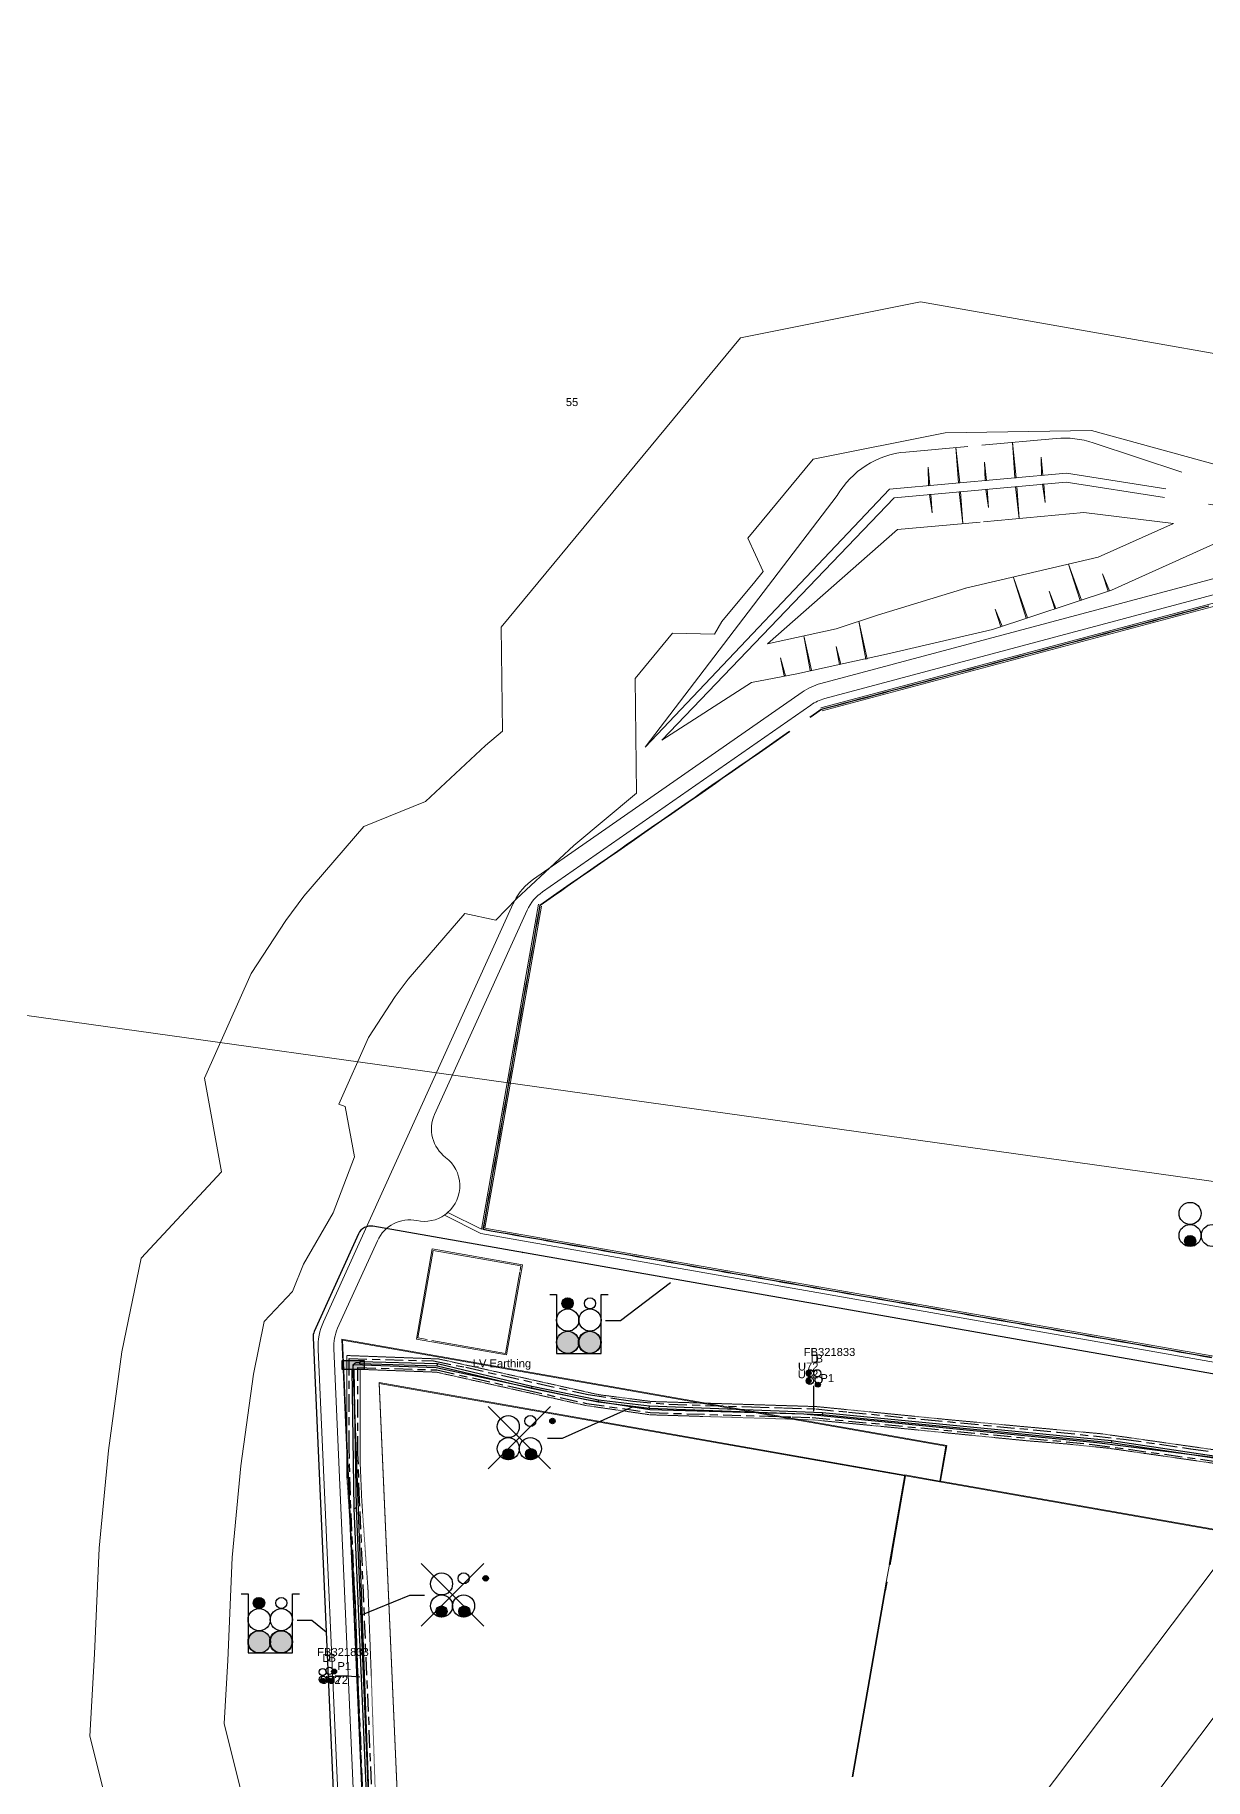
# Model space of a CAD drawing. Header units: metres. Extents: x 277863 to 282129, y 6130772 to 6135401.
# Drawn here: x 280218 to 280481.4, y 6132933.6 to 6133325.8 of the extents above; entities that cross this region are included whole.
import ezdxf
from ezdxf.enums import TextEntityAlignment as Align

# ---------------------------------------------------------------- set-up
doc = ezdxf.new("R2010")
doc.units = ezdxf.units.M
for name, pattern in [('Cable Exist UG', [8.2, 4, -1.2, 1.8, -1.2]), ('HIDDEN', [0.375, 0.25, -0.125]), ('HIDDEN2', [0.1875, 0.125, -0.0625])]:
    doc.linetypes.add(name, pattern=pattern)
doc.layers.get('0').update_dxf_attribs({"color": 6})
for name, color, linetype in [('_User Miscellaneous1', 7, 'Continuous'), ('_User Miscellaneous10', 7, 'Continuous'), ('_User Miscellaneous2', 7, 'Continuous'), ('_User_HV_Exist', 7, 'Continuous'), ('_User_LV_Exist', 7, 'Continuous'), ('Duct_SP_EXT', 7, 'Continuous'), ('Duct_SP_NEW', 2, 'Continuous'), ('SupportsUG_SP_HV_EXT', 7, 'Continuous'), ('Trench_SP_EXT', 7, 'Continuous'), ('Trench_SP_NEW', 2, 'Continuous')]:
    doc.layers.add(name, color=color, linetype=linetype)
doc.layers.add('Cadastre Land Parcels_SP_EXT', color=9, linetype='Continuous', lineweight=5)
doc.layers.add('Cadastre Other Property_SP_EXT', color=9, linetype='HIDDEN', lineweight=5)
doc.styles.add('PIT_LABEL', font='arial.ttf')
doc.styles.get("Standard").update_dxf_attribs({"font": 'arial.ttf'})
doc.linetypes.add('Cable E UG', pattern='A,6,-0.5,["E",Standard,S=1.7,R=0,X=0.5,Y=-1],-2.9', length=9.4)
doc.linetypes.add('IE Trench HV', pattern='A,7,-0.2,["/",Standard,S=3,R=0,X=0.6,Y=-1.4],-2.5', length=9.7)

# ---------------------------------------------------------------- blocks, each defined once
blk = doc.blocks.new('DUCT_EXT')
blk.add_circle((0, 0.8), 0.8)
at = {"flags": 1}
blk.add_attdef('Z', (0, 0), '', height=0.2, dxfattribs=at)
at = {"flags": 9}
for tag, p in [('DUCT_CODE', (0, 0)), ('XSECT_TYPE', (0, -0.2)), ('STATE', (0, -0.6)), ('FB_REFERENCE', (0, -0.4)), ('NOTES', (0, -0.8))]:
    blk.add_attdef(tag, text='', height=0.2, dxfattribs=at).set_placement(p, align=Align.MIDDLE_LEFT)
blk = doc.blocks.new('CABLE_LARGE_EXT')
h = blk.add_hatch(color=256)
edge = h.paths.add_edge_path()
edge.add_arc((0, 0.55), 0.55, 0, 360)
blk.add_circle((0, 0.55), 0.55)
at = {"flags": 1}
blk.add_attdef('Z', (0, 0), '', height=0.2, dxfattribs=at)
at = {"flags": 9}
for tag, p in [('COND_CODE', (0, 0)), ('STATE', (0, -0.4)), ('XSECT_SIZE', (0, -0.6)), ('FB_REFERENCE', (0, -0.2)), ('NOTES', (0, -0.8))]:
    blk.add_attdef(tag, text='', height=0.2, dxfattribs=at).set_placement(p, align=Align.MIDDLE_LEFT)
blk = doc.blocks.new('PIT_EXT')
blk.add_hatch(color=256).paths.add_polyline_path([(-2.47, 0.99), (2.47, 0.99), (2.47, -0.99), (-2.47, -0.99)])
at = {"lineweight": -3}
blk.add_lwpolyline([(-2.47, 0.99), (2.47, 0.99), (2.47, -0.99), (-2.47, -0.99)], close=True, dxfattribs=at)
at = {"flags": 1}
blk.add_attdef('Z', (0, 0), '', height=0.2, dxfattribs=at)
at = {"style": 'PIT_LABEL'}
for tag, height, flags, p in [('ASSET_NUM', 2.5, 8, (2, 2)), ('STREET_CODE', 0.2, 9, (0, -0.2))]:
    blk.add_attdef(tag, text='', height=height, dxfattribs=dict(at, flags=flags)).set_placement(p, align=Align.MIDDLE_LEFT)
at = {"flags": 9}
for tag, p in [('OWNED_BY', (0, -0.4)), ('STATE', (0, -0.6)), ('SUPPORT_TYPE', (0, -0.8)), ('USAGE', (0, -1)), ('LOCATION', (0, -1.2)), ('NOTES', (0, -1.4))]:
    blk.add_attdef(tag, text='', height=0.2, dxfattribs=at).set_placement(p, align=Align.MIDDLE_LEFT)
blk = doc.blocks.new('Site plan')
at = {"layer": '_User Miscellaneous2', "color": 254, "lineweight": 0}
for p, q in [((-272.17, 162.51), (-286.16, 161.25)), ((-252.28, 164.31), (-269.05, 162.79)), ((-224, 156.74), (-243.97, 163.3))]:
    blk.add_line(p, q, dxfattribs=at)
at = {"layer": '_User Miscellaneous2', "color": 253, "lineweight": 0}
for p, q in [((-200.09, 131.75), (-305.29, 103.69)), ((-304.99, 103.05), (-200.06, 131.03)), ((-221.53, 125.72), (-223.32, 125.24)), ((-223.29, 125.15), (-221.51, 125.62)), ((-219.75, 126.2), (-221.53, 125.72)), ((-221.51, 125.62), (-219.72, 126.1)), ((-217.96, 126.67), (-219.75, 126.2)), ((-219.72, 126.1), (-217.93, 126.58)), ((-235.83, 121.91), (-237.61, 121.43)), ((-237.59, 121.33), (-235.8, 121.81)), ((-234.04, 122.38), (-235.83, 121.91)), ((-235.8, 121.81), (-234.01, 122.29)), ((-232.25, 122.86), (-234.04, 122.38)), ((-234.01, 122.29), (-232.23, 122.76)), ((-230.47, 123.34), (-232.25, 122.86)), ((-232.23, 122.76), (-230.44, 123.24)), ((-228.68, 123.81), (-230.47, 123.34)), ((-230.44, 123.24), (-228.65, 123.72)), ((-226.89, 124.29), (-228.68, 123.81)), ((-228.65, 123.72), (-226.87, 124.19)), ((-225.11, 124.77), (-226.89, 124.29)), ((-226.87, 124.19), (-225.08, 124.67)), ((-223.32, 125.24), (-225.11, 124.77)), ((-225.08, 124.67), (-223.29, 125.15)), ((-250.12, 118.1), (-251.91, 117.62)), ((-251.88, 117.52), (-250.1, 118)), ((-248.34, 118.57), (-250.12, 118.1)), ((-250.1, 118), (-248.31, 118.47)), ((-246.55, 119.05), (-248.34, 118.57)), ((-248.31, 118.47), (-246.52, 118.95)), ((-244.76, 119.53), (-246.55, 119.05)), ((-246.52, 118.95), (-244.74, 119.43)), ((-242.97, 120), (-244.76, 119.53)), ((-244.74, 119.43), (-242.95, 119.9)), ((-241.19, 120.48), (-242.97, 120)), ((-242.95, 119.9), (-241.16, 120.38)), ((-239.4, 120.96), (-241.19, 120.48)), ((-241.16, 120.38), (-239.37, 120.86)), ((-237.61, 121.43), (-239.4, 120.96)), ((-239.37, 120.86), (-237.59, 121.33)), ((-266.2, 113.81), (-267.99, 113.33)), ((-264.42, 114.28), (-266.2, 113.81)), ((-266.18, 113.71), (-264.39, 114.19)), ((-262.63, 114.76), (-264.42, 114.28)), ((-264.39, 114.19), (-262.6, 114.66)), ((-260.84, 115.24), (-262.63, 114.76)), ((-262.6, 114.66), (-260.82, 115.14)), ((-259.06, 115.71), (-260.84, 115.24)), ((-260.82, 115.14), (-259.03, 115.61)), ((-257.27, 116.19), (-259.06, 115.71)), ((-259.03, 115.61), (-257.24, 116.09)), ((-255.48, 116.67), (-257.27, 116.19)), ((-257.24, 116.09), (-255.46, 116.57)), ((-253.7, 117.14), (-255.48, 116.67)), ((-255.46, 116.57), (-253.67, 117.04)), ((-251.91, 117.62), (-253.7, 117.14)), ((-253.67, 117.04), (-251.88, 117.52)), ((-280.5, 109.99), (-282.28, 109.52)), ((-282.26, 109.42), (-280.47, 109.9)), ((-278.71, 110.47), (-280.5, 109.99)), ((-280.47, 109.9), (-278.68, 110.37)), ((-276.92, 110.95), (-278.71, 110.47)), ((-278.68, 110.37), (-276.9, 110.85)), ((-275.14, 111.42), (-276.92, 110.95)), ((-276.9, 110.85), (-275.11, 111.33)), ((-273.35, 111.9), (-275.14, 111.42)), ((-275.11, 111.33), (-273.32, 111.8)), ((-271.56, 112.38), (-273.35, 111.9)), ((-273.32, 111.8), (-271.54, 112.28)), ((-269.78, 112.85), (-271.56, 112.38)), ((-271.54, 112.28), (-269.75, 112.76)), ((-267.99, 113.33), (-269.78, 112.85)), ((-269.75, 112.76), (-267.96, 113.23)), ((-267.96, 113.23), (-266.18, 113.71)), ((-294.79, 106.18), (-296.58, 105.71)), ((-296.55, 105.61), (-294.77, 106.08)), ((-293.01, 106.66), (-294.79, 106.18)), ((-294.77, 106.08), (-292.98, 106.56)), ((-291.22, 107.14), (-293.01, 106.66)), ((-292.98, 106.56), (-291.19, 107.04)), ((-289.43, 107.61), (-291.22, 107.14)), ((-291.19, 107.04), (-289.41, 107.51)), ((-287.64, 108.09), (-289.43, 107.61)), ((-289.41, 107.51), (-287.62, 107.99)), ((-285.86, 108.57), (-287.64, 108.09)), ((-287.62, 107.99), (-285.83, 108.47)), ((-284.07, 109.04), (-285.86, 108.57)), ((-285.83, 108.47), (-284.05, 108.94)), ((-282.28, 109.52), (-284.07, 109.04)), ((-284.05, 108.94), (-282.26, 109.42)), ((-306.23, 102.67), (-307.75, 101.62)), ((-307.69, 101.53), (-306.17, 102.59)), ((-305.16, 103.42), (-306.23, 102.67)), ((-306.17, 102.59), (-305.12, 103.32)), ((-303.73, 103.8), (-305.16, 103.42)), ((-305.12, 103.32), (-303.7, 103.7)), ((-301.94, 104.28), (-303.73, 103.8)), ((-303.7, 103.7), (-301.91, 104.18)), ((-300.15, 104.75), (-301.94, 104.28)), ((-301.91, 104.18), (-300.13, 104.65)), ((-298.37, 105.23), (-300.15, 104.75)), ((-300.13, 104.65), (-298.34, 105.13)), ((-296.58, 105.71), (-298.37, 105.23)), ((-298.34, 105.13), (-296.55, 105.61)), ((-312.3, 98.45), (-313.82, 97.39)), ((-313.76, 97.31), (-312.24, 98.36)), ((-318.37, 94.22), (-319.89, 93.17)), ((-316.85, 95.28), (-318.37, 94.22)), ((-318.31, 94.14), (-316.8, 95.2)), ((-315.34, 96.34), (-316.85, 95.28)), ((-316.8, 95.2), (-315.28, 96.25)), ((-313.82, 97.39), (-315.34, 96.34)), ((-315.28, 96.25), (-313.76, 97.31)), ((-322.93, 91.05), (-324.44, 90)), ((-324.38, 89.91), (-322.87, 90.97)), ((-321.41, 92.11), (-322.93, 91.05)), ((-322.87, 90.97), (-321.35, 92.03)), ((-319.89, 93.17), (-321.41, 92.11)), ((-321.35, 92.03), (-319.83, 93.08)), ((-319.83, 93.08), (-318.31, 94.14)), ((-329, 86.83), (-330.51, 85.77)), ((-330.46, 85.69), (-328.94, 86.74)), ((-327.48, 87.88), (-329, 86.83)), ((-328.94, 86.74), (-327.42, 87.8)), ((-325.96, 88.94), (-327.48, 87.88)), ((-327.42, 87.8), (-325.9, 88.86)), ((-324.44, 90), (-325.96, 88.94)), ((-325.9, 88.86), (-324.38, 89.91)), ((-335.07, 82.6), (-336.59, 81.55)), ((-336.53, 81.46), (-335.01, 82.52)), ((-333.55, 83.66), (-335.07, 82.6)), ((-335.01, 82.52), (-333.49, 83.58)), ((-332.03, 84.72), (-333.55, 83.66)), ((-333.49, 83.58), (-331.97, 84.63)), ((-330.51, 85.77), (-332.03, 84.72)), ((-331.97, 84.63), (-330.46, 85.69)), ((-339.62, 79.43), (-341.14, 78.38)), ((-341.08, 78.29), (-339.56, 79.35)), ((-338.1, 80.49), (-339.62, 79.43)), ((-339.56, 79.35), (-338.05, 80.41)), ((-336.59, 81.55), (-338.1, 80.49)), ((-338.05, 80.41), (-336.53, 81.46)), ((-345.69, 75.21), (-347.21, 74.15)), ((-347.15, 74.07), (-345.64, 75.13)), ((-344.18, 76.27), (-345.69, 75.21)), ((-345.64, 75.13), (-344.12, 76.18)), ((-342.66, 77.32), (-344.18, 76.27)), ((-344.12, 76.18), (-342.6, 77.24)), ((-341.14, 78.38), (-342.66, 77.32)), ((-342.6, 77.24), (-341.08, 78.29)), ((-351.76, 70.98), (-353.28, 69.93)), ((-353.22, 69.84), (-351.71, 70.9)), ((-350.25, 72.04), (-351.76, 70.98)), ((-351.71, 70.9), (-350.19, 71.96)), ((-348.73, 73.1), (-350.25, 72.04)), ((-350.19, 71.96), (-348.67, 73.01)), ((-347.21, 74.15), (-348.73, 73.1)), ((-348.67, 73.01), (-347.15, 74.07)), ((-357.84, 66.76), (-359.35, 65.7)), ((-356.32, 67.81), (-357.84, 66.76)), ((-357.78, 66.67), (-356.26, 67.73)), ((-354.8, 68.87), (-356.32, 67.81)), ((-356.26, 67.73), (-354.74, 68.79)), ((-353.28, 69.93), (-354.8, 68.87)), ((-354.74, 68.79), (-353.22, 69.84)), ((-362.39, 63.59), (-363.91, 62.53)), ((-363.85, 62.45), (-362.33, 63.51)), ((-360.87, 64.65), (-362.39, 63.59)), ((-362.33, 63.51), (-360.81, 64.56)), ((-359.35, 65.7), (-360.87, 64.65)), ((-360.81, 64.56), (-359.3, 65.62)), ((-359.3, 65.62), (-357.78, 66.67)), ((-368.75, 59.53), (-381.59, -13.54)), ((-380.84, -13.3), (-368.11, 59.12)), ((-368.48, 59.35), (-368.8, 57.51)), ((-368.7, 57.49), (-368.39, 59.29)), ((-366.94, 60.42), (-368.48, 59.35)), ((-368.39, 59.29), (-366.89, 60.34)), ((-365.43, 61.48), (-366.94, 60.42)), ((-366.89, 60.34), (-365.37, 61.39)), ((-363.91, 62.53), (-365.43, 61.48)), ((-365.37, 61.39), (-363.85, 62.45)), ((-369.12, 55.69), (-369.44, 53.87)), ((-369.34, 53.85), (-369.02, 55.67)), ((-368.8, 57.51), (-369.12, 55.69)), ((-369.02, 55.67), (-368.7, 57.49)), ((-369.76, 52.05), (-370.08, 50.22)), ((-369.98, 50.21), (-369.66, 52.03)), ((-369.44, 53.87), (-369.76, 52.05)), ((-369.66, 52.03), (-369.34, 53.85)), ((-370.4, 48.4), (-370.72, 46.58)), ((-370.62, 46.56), (-370.3, 48.39)), ((-370.08, 50.22), (-370.4, 48.4)), ((-370.3, 48.39), (-369.98, 50.21)), ((-371.04, 44.76), (-371.36, 42.94)), ((-371.26, 42.92), (-370.94, 44.74)), ((-370.72, 46.58), (-371.04, 44.76)), ((-370.94, 44.74), (-370.62, 46.56)), ((-372, 39.3), (-372.32, 37.47)), ((-372.22, 37.46), (-371.9, 39.28)), ((-371.68, 41.12), (-372, 39.3)), ((-371.9, 39.28), (-371.58, 41.1)), ((-371.36, 42.94), (-371.68, 41.12)), ((-371.58, 41.1), (-371.26, 42.92)), ((-372.64, 35.65), (-372.96, 33.83)), ((-372.86, 33.81), (-372.54, 35.64)), ((-372.32, 37.47), (-372.64, 35.65)), ((-372.54, 35.64), (-372.22, 37.46)), ((-373.28, 32.01), (-373.6, 30.19)), ((-373.5, 30.17), (-373.18, 31.99)), ((-372.96, 33.83), (-373.28, 32.01)), ((-373.18, 31.99), (-372.86, 33.81)), ((-373.92, 28.37), (-374.24, 26.55)), ((-374.14, 26.53), (-373.82, 28.35)), ((-373.6, 30.19), (-373.92, 28.37)), ((-373.82, 28.35), (-373.5, 30.17)), ((-374.56, 24.73), (-374.88, 22.9)), ((-374.78, 22.89), (-374.46, 24.71)), ((-374.24, 26.55), (-374.56, 24.73)), ((-374.46, 24.71), (-374.14, 26.53)), ((-375.2, 21.08), (-375.52, 19.26)), ((-375.42, 19.24), (-375.1, 21.06)), ((-374.88, 22.9), (-375.2, 21.08)), ((-375.1, 21.06), (-374.78, 22.89)), ((-375.84, 17.44), (-376.16, 15.62)), ((-376.06, 15.6), (-375.74, 17.42)), ((-375.52, 19.26), (-375.84, 17.44)), ((-375.74, 17.42), (-375.42, 19.24)), ((-376.8, 11.98), (-377.12, 10.15)), ((-377.02, 10.14), (-376.7, 11.96)), ((-376.48, 13.8), (-376.8, 11.98)), ((-376.7, 11.96), (-376.38, 13.78)), ((-376.16, 15.62), (-376.48, 13.8)), ((-376.38, 13.78), (-376.06, 15.6)), ((-377.44, 8.33), (-377.76, 6.51)), ((-377.66, 6.49), (-377.34, 8.32)), ((-377.12, 10.15), (-377.44, 8.33)), ((-377.34, 8.32), (-377.02, 10.14)), ((-378.08, 4.69), (-378.4, 2.87)), ((-378.3, 2.85), (-377.98, 4.67)), ((-377.76, 6.51), (-378.08, 4.69)), ((-377.98, 4.67), (-377.66, 6.49)), ((-378.72, 1.05), (-379.04, -0.77)), ((-378.94, -0.79), (-378.62, 1.03)), ((-378.4, 2.87), (-378.72, 1.05)), ((-378.62, 1.03), (-378.3, 2.85)), ((-379.36, -2.6), (-379.68, -4.42)), ((-379.58, -4.43), (-379.26, -2.61)), ((-379.04, -0.77), (-379.36, -2.6)), ((-379.26, -2.61), (-378.94, -0.79)), ((-380, -6.24), (-380.32, -8.06)), ((-380.22, -8.08), (-379.9, -6.26)), ((-379.68, -4.42), (-380, -6.24)), ((-379.9, -6.26), (-379.58, -4.43)), ((-380.96, -11.7), (-381.28, -13.52)), ((-381.18, -13.54), (-380.86, -11.72)), ((-380.64, -9.88), (-380.96, -11.7)), ((-380.86, -11.72), (-380.54, -9.9)), ((-380.32, -8.06), (-380.64, -9.88)), ((-380.54, -9.9), (-380.22, -8.08)), ((-381.75, -14.46), (-209.14, -44.79)), ((-381.3, -13.63), (-379.43, -13.96)), ((-379.41, -13.86), (-381.18, -13.55)), ((-210.24, -43.28), (-380.84, -13.3)), ((-379.43, -13.96), (-377.61, -14.28)), ((-377.59, -14.18), (-379.41, -13.86)), ((-377.61, -14.28), (-375.79, -14.6)), ((-375.77, -14.5), (-377.59, -14.18)), ((-375.79, -14.6), (-373.97, -14.92)), ((-373.95, -14.82), (-375.77, -14.5)), ((-373.97, -14.92), (-372.15, -15.24)), ((-372.13, -15.14), (-373.95, -14.82)), ((-372.15, -15.24), (-370.32, -15.56)), ((-370.31, -15.46), (-372.13, -15.14)), ((-370.32, -15.56), (-368.5, -15.88)), ((-368.49, -15.78), (-370.31, -15.46)), ((-392.69, -17.95), (-396.25, -38.23)), ((-372.4, -21.51), (-392.69, -17.95)), ((-368.5, -15.88), (-366.68, -16.2)), ((-366.66, -16.1), (-368.49, -15.78)), ((-366.68, -16.2), (-364.86, -16.52)), ((-364.84, -16.42), (-366.66, -16.1)), ((-364.86, -16.52), (-363.04, -16.84)), ((-363.02, -16.74), (-364.84, -16.42)), ((-363.04, -16.84), (-361.22, -17.16)), ((-361.2, -17.06), (-363.02, -16.74)), ((-361.22, -17.16), (-359.4, -17.48)), ((-359.38, -17.38), (-361.2, -17.06)), ((-359.4, -17.48), (-357.57, -17.8)), ((-357.56, -17.7), (-359.38, -17.38)), ((-357.57, -17.8), (-355.75, -18.12)), ((-355.74, -18.02), (-357.56, -17.7)), ((-355.75, -18.12), (-353.93, -18.44)), ((-353.91, -18.34), (-355.74, -18.02)), ((-353.93, -18.44), (-352.11, -18.76)), ((-352.09, -18.66), (-353.91, -18.34)), ((-352.11, -18.76), (-350.29, -19.08)), ((-350.27, -18.98), (-352.09, -18.66)), ((-350.29, -19.08), (-348.47, -19.4)), ((-348.45, -19.3), (-350.27, -18.98)), ((-348.47, -19.4), (-346.65, -19.72)), ((-346.63, -19.62), (-348.45, -19.3)), ((-375.97, -41.8), (-372.4, -21.51)), ((-346.65, -19.72), (-344.83, -20.04)), ((-344.81, -19.94), (-346.63, -19.62)), ((-344.83, -20.04), (-343, -20.36)), ((-342.99, -20.26), (-344.81, -19.94)), ((-343, -20.36), (-341.18, -20.68)), ((-341.16, -20.58), (-342.99, -20.26)), ((-341.18, -20.68), (-339.36, -21)), ((-339.34, -20.9), (-341.16, -20.58)), ((-339.36, -21), (-337.54, -21.32)), ((-337.52, -21.22), (-339.34, -20.9)), ((-337.54, -21.32), (-335.72, -21.64)), ((-335.7, -21.54), (-337.52, -21.22)), ((-335.72, -21.64), (-333.9, -21.96)), ((-333.88, -21.86), (-335.7, -21.54)), ((-333.9, -21.96), (-332.08, -22.28)), ((-332.06, -22.18), (-333.88, -21.86)), ((-332.08, -22.28), (-330.25, -22.6)), ((-330.24, -22.5), (-332.06, -22.18)), ((-330.25, -22.6), (-328.43, -22.92)), ((-328.42, -22.82), (-330.24, -22.5)), ((-328.43, -22.92), (-326.61, -23.24)), ((-326.59, -23.14), (-328.42, -22.82)), ((-326.61, -23.24), (-324.79, -23.56)), ((-324.77, -23.46), (-326.59, -23.14)), ((-322.95, -23.78), (-324.77, -23.46)), ((-324.79, -23.56), (-322.97, -23.88)), ((-322.97, -23.88), (-321.15, -24.2)), ((-321.13, -24.1), (-322.95, -23.78)), ((-321.15, -24.2), (-319.33, -24.52)), ((-319.31, -24.42), (-321.13, -24.1)), ((-319.33, -24.52), (-317.5, -24.84)), ((-317.49, -24.74), (-319.31, -24.42)), ((-317.5, -24.84), (-315.68, -25.16)), ((-315.67, -25.06), (-317.49, -24.74)), ((-315.68, -25.16), (-313.86, -25.48)), ((-313.84, -25.38), (-315.67, -25.06)), ((-313.86, -25.48), (-312.04, -25.8)), ((-312.02, -25.7), (-313.84, -25.38)), ((-312.04, -25.8), (-310.22, -26.12)), ((-310.2, -26.02), (-312.02, -25.7)), ((-310.22, -26.12), (-308.4, -26.44)), ((-308.38, -26.34), (-310.2, -26.02)), ((-308.4, -26.44), (-306.58, -26.76)), ((-306.56, -26.66), (-308.38, -26.34)), ((-306.58, -26.76), (-304.76, -27.08)), ((-304.74, -26.98), (-306.56, -26.66)), ((-304.76, -27.08), (-302.93, -27.4)), ((-302.92, -27.3), (-304.74, -26.98)), ((-302.93, -27.4), (-301.11, -27.72)), ((-301.09, -27.62), (-302.92, -27.3)), ((-301.11, -27.72), (-299.29, -28.04)), ((-299.27, -27.94), (-301.09, -27.62)), ((-299.29, -28.04), (-297.47, -28.36)), ((-297.45, -28.26), (-299.27, -27.94)), ((-297.47, -28.36), (-295.65, -28.68)), ((-295.63, -28.58), (-297.45, -28.26)), ((-295.65, -28.68), (-293.83, -29)), ((-293.81, -28.9), (-295.63, -28.58)), ((-293.83, -29), (-292.01, -29.32)), ((-291.99, -29.22), (-293.81, -28.9)), ((-292.01, -29.32), (-290.18, -29.64)), ((-290.17, -29.54), (-291.99, -29.22)), ((-290.18, -29.64), (-288.36, -29.96)), ((-288.35, -29.86), (-290.17, -29.54)), ((-288.36, -29.96), (-286.54, -30.28)), ((-286.52, -30.18), (-288.35, -29.86)), ((-286.54, -30.28), (-284.72, -30.6)), ((-284.7, -30.5), (-286.52, -30.18)), ((-284.72, -30.6), (-282.9, -30.92)), ((-282.88, -30.82), (-284.7, -30.5)), ((-282.9, -30.92), (-281.08, -31.24)), ((-281.06, -31.14), (-282.88, -30.82)), ((-281.08, -31.24), (-279.26, -31.56)), ((-279.24, -31.46), (-281.06, -31.14)), ((-279.26, -31.56), (-277.43, -31.88)), ((-277.42, -31.78), (-279.24, -31.46)), ((-277.43, -31.88), (-275.61, -32.2)), ((-275.6, -32.1), (-277.42, -31.78)), ((-275.61, -32.2), (-273.79, -32.52)), ((-273.77, -32.42), (-275.6, -32.1)), ((-273.79, -32.52), (-271.97, -32.84)), ((-271.95, -32.74), (-273.77, -32.42)), ((-271.97, -32.84), (-270.15, -33.16)), ((-270.13, -33.06), (-271.95, -32.74)), ((-270.15, -33.16), (-268.33, -33.48)), ((-268.31, -33.38), (-270.13, -33.06)), ((-268.33, -33.48), (-266.51, -33.8)), ((-266.49, -33.7), (-268.31, -33.38)), ((-266.51, -33.8), (-264.69, -34.12)), ((-264.67, -34.02), (-266.49, -33.7)), ((-264.69, -34.12), (-262.86, -34.44)), ((-262.85, -34.34), (-264.67, -34.02)), ((-262.86, -34.44), (-261.04, -34.76)), ((-261.02, -34.66), (-262.85, -34.34)), ((-261.04, -34.76), (-259.22, -35.08)), ((-259.2, -34.98), (-261.02, -34.66)), ((-259.22, -35.08), (-257.4, -35.4)), ((-257.38, -35.3), (-259.2, -34.98)), ((-255.56, -35.62), (-257.38, -35.3)), ((-413.03, -38.24), (-276.91, -62.16)), ((-407.78, -157.06), (-413.03, -38.24)), ((-277.12, -62.31), (-412.85, -38.45)), ((-412.85, -38.45), (-407.61, -156.91)), ((-396.25, -38.23), (-375.97, -41.8)), ((-257.4, -35.4), (-255.58, -35.72)), ((-255.58, -35.72), (-253.76, -36.04)), ((-253.74, -35.94), (-255.56, -35.62)), ((-253.76, -36.04), (-251.94, -36.36)), ((-251.92, -36.26), (-253.74, -35.94)), ((-251.94, -36.36), (-250.11, -36.68)), ((-250.1, -36.58), (-251.92, -36.26)), ((-250.11, -36.68), (-248.29, -37)), ((-248.28, -36.9), (-250.1, -36.58)), ((-248.29, -37), (-246.47, -37.32)), ((-246.45, -37.22), (-248.28, -36.9)), ((-246.47, -37.32), (-244.65, -37.64)), ((-244.63, -37.54), (-246.45, -37.22)), ((-244.65, -37.64), (-242.83, -37.96)), ((-242.81, -37.86), (-244.63, -37.54)), ((-242.83, -37.96), (-241.01, -38.28)), ((-240.99, -38.18), (-242.81, -37.86)), ((-241.01, -38.28), (-239.19, -38.6)), ((-239.17, -38.5), (-240.99, -38.18)), ((-239.19, -38.6), (-237.36, -38.92)), ((-237.35, -38.82), (-239.17, -38.5)), ((-237.36, -38.92), (-235.54, -39.24)), ((-235.53, -39.14), (-237.35, -38.82)), ((-233.7, -39.46), (-235.53, -39.14)), ((-235.54, -39.24), (-233.72, -39.56)), ((-233.72, -39.56), (-231.9, -39.88)), ((-231.88, -39.78), (-233.7, -39.46)), ((-231.9, -39.88), (-230.08, -40.2)), ((-230.06, -40.1), (-231.88, -39.78)), ((-230.08, -40.2), (-228.26, -40.52)), ((-228.24, -40.42), (-230.06, -40.1)), ((-228.26, -40.52), (-226.44, -40.84)), ((-226.42, -40.74), (-228.24, -40.42)), ((-226.44, -40.84), (-224.62, -41.16)), ((-224.6, -41.06), (-226.42, -40.74)), ((-224.62, -41.16), (-222.79, -41.48)), ((-222.78, -41.38), (-224.6, -41.06)), ((-222.79, -41.48), (-220.97, -41.8)), ((-220.95, -41.7), (-222.78, -41.38)), ((-220.97, -41.8), (-219.15, -42.12)), ((-219.13, -42.02), (-220.95, -41.7)), ((-219.15, -42.12), (-217.33, -42.44)), ((-217.31, -42.34), (-219.13, -42.02)), ((-278.5, -70.17), (-277.12, -62.31)), ((-276.91, -62.16), (-278.33, -70.2)), ((-278.5, -70.17), (-278.33, -70.2)), ((-188.43, -86), (-278.33, -70.2)), ((-289.69, -88.97), (-289.09, -85.58)), ((-289.84, -88.94), (-290.53, -92.88))]:
    blk.add_line(p, q, dxfattribs=at)
at = {"layer": '_User Miscellaneous2', "color": 251, "lineweight": 0}
blk.add_line((-374.47, 59.69), (-417.16, -34.37), dxfattribs=at)
at = {"layer": '_User Miscellaneous2', "color": 252, "lineweight": 0}
for p, q in [((-389.95, -10.36), (-381.75, -14.46)), ((-381.59, -13.54), (-389.17, -9.74))]:
    blk.add_line(p, q, dxfattribs=at)
at = {"layer": '_User Miscellaneous2', "color": 254, "lineweight": 0, "flags": 128}
for points in [[(-466.37, -140.95), (-469.7, -127.53), (-468.65, -108.99), (-467.61, -85.28), (-465.53, -63.28), (-462.5, -41.08), (-458.17, -20.01), (-440.07, -0.64), (-443.94, 20.43), (-433.43, 43.99), (-425.64, 55.89), (-421.59, 61.39), (-408.06, 77.06), (-394.17, 82.66), (-380.7, 95.24), (-376.87, 98.44), (-377.14, 121.88), (-323.33, 186.93), (-282.82, 195.03), (-163.48, 174.06)], [(-212.43, 157.32), (-244.32, 166.09), (-277.28, 165.56), (-307.01, 159.61), (-321.71, 141.84), (-318.21, 134.39), (-320.08, 132.02), (-327.54, 123.1), (-329.21, 120.31), (-338.66, 120.51), (-347.02, 110.29), (-346.73, 84.53), (-360.85, 72.75), (-373.71, 60.75), (-378.4, 55.99), (-385.36, 57.46), (-398.12, 42.68), (-401, 38.77), (-407.03, 29.57), (-413.7, 14.61), (-412.28, 14.06), (-410.2, 2.74), (-414.96, -9.86), (-421.65, -21.38), (-424.16, -27.54), (-430.49, -34.31), (-432.92, -46.13), (-435.74, -66.73), (-437.69, -87.35), (-438.7, -110.49), (-439.5, -124.7), (-434.65, -144.25)]]:
    blk.add_lwpolyline(points, dxfattribs=at)
at = {"layer": '_User Miscellaneous2', "color": 254, "lineweight": 0}
for points in [[(-274.31, 154.29), (-274.01, 154.31), (-274.88, 162.27)], [(-261.6, 155.44), (-261.3, 155.47), (-262.16, 163.42)], [(-281.02, 153.68), (-280.72, 153.71), (-281.14, 157.82)], [(-268.3, 154.83), (-268, 154.86), (-268.43, 158.97)], [(-255.59, 155.98), (-255.29, 156.01), (-255.71, 160.12)], [(-261.42, 153.45), (-261.12, 153.47), (-260.62, 146.29)], [(-255.41, 153.99), (-255.11, 154.02), (-254.79, 149.89)], [(-280.84, 151.69), (-280.54, 151.72), (-280.22, 147.59)], [(-274.13, 152.3), (-273.83, 152.32), (-273.33, 145.14)], [(-268.12, 152.84), (-267.82, 152.87), (-267.5, 148.74)], [(-246.62, 127.95), (-246.91, 127.86), (-249.53, 136.04)], [(-240.33, 130.02), (-240.61, 129.93), (-241.86, 133.88)], [(-258.75, 123.96), (-259.03, 123.86), (-261.89, 133.02)], [(-252.36, 126.06), (-252.64, 125.97), (-253.88, 129.92)], [(-264.48, 122.07), (-264.77, 121.97), (-266.01, 125.92)], [(-294.83, 114.74), (-295.12, 114.68), (-296.73, 123.18)], [(-307.33, 112.16), (-307.63, 112.1), (-309.07, 119.89)], [(-313.24, 110.94), (-313.54, 110.88), (-314.32, 114.94)], [(-300.74, 113.52), (-301.03, 113.46), (-301.82, 117.53)]]:
    blk.add_lwpolyline(points, close=True, dxfattribs=at)
for points in [[(-301.6, 151.45), (-344.77, 94.9), (-289.79, 152.89), (-249.97, 156.49), (-227.62, 153)], [(-218.06, 149.49), (-202.41, 147.04), (-239.85, 130.18), (-266.63, 121.36), (-290.45, 115.77), (-300.07, 113.67), (-310.69, 111.36), (-320.88, 109.42), (-341.05, 96.48), (-288.74, 150.98), (-250.04, 154.48), (-227.94, 151.03)], [(-269.44, 145.49), (-288.03, 143.81), (-317.29, 118.1), (-301.77, 121.48), (-292.54, 124.59), (-272.66, 130.63)], [(-272.72, 130.61), (-242.89, 137.6), (-225.89, 145.2), (-246.09, 147.61), (-268.65, 145.57)]]:
    blk.add_lwpolyline(points, dxfattribs=at)
at = {"layer": '_User Miscellaneous2', "color": 251, "lineweight": 0}
for points in [[(-179.9, 133.43), (-197.74, 136.56, 0.109073), (-203.56, 136.31), (-305.26, 109.18)], [(-389.24, -9.81, 0.476877), (-389.67, 2.61, -0.351016), (-392.14, 12.3), (-371.29, 58.24, -0.135018), (-367.9, 62.32), (-307.5, 104.35, -0.087056), (-304.36, 105.8), (-202.65, 132.93, -0.109073), (-198.35, 133.12), (-180.5, 129.98, -0.095541), (-176.97, 128.63), (-151.68, 112.95, -0.031709), (-151.05, 112.52)], [(-305.26, 109.18, 0.087056), (-309.49, 107.22), (-369.89, 65.19)], [(-389.83, -10.28, -0.209648), (-396.12, -11.6, 0.351016), (-405.03, -16.13)], [(-418.35, -40.55), (-413.18, -157.23), (-404.17, -174.7), (-401.06, -173.09), (-409.72, -156.3), (-414.85, -40.39, -0.118098), (-413.97, -35.82), (-405.03, -16.13)]]:
    blk.add_lwpolyline(points, format="xyb", dxfattribs=at)
at = {"layer": '_User Miscellaneous2', "color": 253, "lineweight": 0, "flags": 128}
for points in [[(-372.93, -22.79), (-372.75, -21.75), (-392.44, -18.29), (-395.9, -37.99), (-393.82, -38.35)], [(-392.78, -38.54), (-376.21, -41.45), (-372.98, -23.08)], [(-286.33, -68.81), (-404.66, -48.01), (-400.14, -150.28)], [(-286.36, -68.99), (-404.6, -48.21), (-400.09, -150.29)], [(-278.5, -70.17), (-286.33, -68.8), (-289.86, -88.94), (-289.69, -88.97), (-286.18, -69.02), (-188.47, -86.19)], [(-289.69, -88.97), (-289.64, -88.98), (-289.29, -87.01)], [(-298.24, -136.67), (-290.54, -92.88), (-290.38, -92.91), (-298.07, -136.7)], [(-290.38, -92.91), (-290.33, -92.92), (-290.68, -94.88)]]:
    blk.add_lwpolyline(points, dxfattribs=at)
at = {"layer": '_User Miscellaneous2', "color": 254, "lineweight": 0}
for centre, start, end in [((-284.36, 141.34), 95.1688, 149.5906), ((-250.48, 144.4), 70.9986, 95.1688)]:
    blk.add_arc(centre, 19.99, start, end, dxfattribs=at)
at = {"layer": '_User Miscellaneous2', "color": 251, "lineweight": 0}
for centre, radius, start, end in [((-362.19, 54.11), 13.49, 124.835, 152.9824), ((-394.49, -3.77), 8, 304.5999, 311.7293), ((-394.49, -3.77), 8, 306.169, 308.2334), ((-394.49, -3.77), 8, 308.5612, 310.3081), ((-404.87, -39.95), 13.49, 155.5927, 182.534)]:
    blk.add_arc(centre, radius, start, end, dxfattribs=at)
at = {"layer": '_User Miscellaneous2', "color": 252, "lineweight": 0}
blk.add_arc((-362.19, 54.11), 13.49, 152.9824, 155.5927, dxfattribs=at)
blk = doc.blocks.new('CABLE_LARGE_NEW')
h = blk.add_hatch(color=256)
edge = h.paths.add_edge_path()
edge.add_arc((0, 0.8), 0.8, 0, 360)
blk.add_circle((0, 0.8), 0.8)
for tag, flags, p in [('COND_CODE', 9, (1.5, 0)), ('STATE', 9, (1.5, -0.4)), ('XSECT_SIZE', 9, (1.5, -0.6)), ('OWNED_BY', 9, (1.5, -1)), ('OPERATED_BY', 9, (1.5, -1.2)), ('FB_REFERENCE', 9, (1.5, -0.2)), ('NOTES', 9, (1.5, -0.8)), ('Z', 1, (1.5, -1.6)), ('MAINTAINED_BY', 9, (1.5, -1.4))]:
    blk.add_attdef(tag, text='', height=0.2, dxfattribs=dict(flags=flags)).set_placement(p, align=Align.MIDDLE_LEFT)
blk = doc.blocks.new('TRENCH_HV_2_DUCTS')
blk.add_lwpolyline([(-0.5, 4.25), (0, 4.25), (0, 0), (3.2, 0), (3.2, 4.25), (3.7, 4.25)])
blk = doc.blocks.new('DUCT_NEW')
blk.add_circle((0, 0.8), 0.8)
at = {"flags": 1}
blk.add_attdef('Z', (0, 0), '', height=0.2, dxfattribs=at)
at = {"flags": 9}
for tag, p in [('DUCT_CODE', (0, 0)), ('XSECT_TYPE', (0, -0.2)), ('STATE', (0, -0.6)), ('OWNED_BY', (0, -1.02)), ('OPERATED_BY', (0, -1.23)), ('FB_REFERENCE', (0, -0.4)), ('NOTES', (0, -0.8)), ('MAINTAINED_BY', (0, -1.42))]:
    blk.add_attdef(tag, text='', height=0.2, dxfattribs=at).set_placement(p, align=Align.MIDDLE_LEFT)
blk = doc.blocks.new('DUCT_50_NEW')
blk.add_circle((0, 0.4), 0.4)
at = {"flags": 1}
blk.add_attdef('Z', (0, 0), '', height=0.2, dxfattribs=at)
at = {"flags": 9}
for tag, p in [('DUCT_CODE', (0, 0)), ('XSECT_TYPE', (0, -0.2)), ('STATE', (0, -0.6)), ('OWNED_BY', (0, -1.01)), ('OPERATED_BY', (0, -1.21)), ('FB_REFERENCE', (0, -0.4)), ('NOTES', (0, -0.8)), ('MAINTAINED_BY', (0, -1.42))]:
    blk.add_attdef(tag, text='', height=0.2, dxfattribs=at).set_placement(p, align=Align.MIDDLE_LEFT)
blk = doc.blocks.new('TRENCH_2X50_&_4X125_NEW')
for name, p in [('TRENCH_HV_2_DUCTS', (-1.6, 0)), ('DUCT_50_NEW', (-0.8, 3.2)), ('DUCT_50_NEW', (0.8, 3.2)), ('DUCT_NEW', (-0.8, 1.6)), ('DUCT_NEW', (0.8, 1.6)), ('DUCT_NEW', (-0.8, 0)), ('DUCT_NEW', (0.8, 0))]:
    blk.add_blockref(name, p)
blk = doc.blocks.new('DUCT_50_EXT')
blk.add_circle((0, 0.4), 0.4)
at = {"flags": 1}
blk.add_attdef('Z', (0, 0), '', height=0.2, dxfattribs=at)
at = {"flags": 9}
for tag, p in [('DUCT_CODE', (0, 0)), ('XSECT_TYPE', (0, -0.2)), ('STATE', (0, -0.6)), ('FB_REFERENCE', (0, -0.4)), ('NOTES', (0, -0.8))]:
    blk.add_attdef(tag, text='', height=0.2, dxfattribs=at).set_placement(p, align=Align.MIDDLE_LEFT)

msp = doc.modelspace()

# ---------------------------------------------------------------- linework, layer by layer
at = {"layer": '_User Miscellaneous1'}
for p, q in [((280320.02, 6133003.35), (280334.07, 6133017.4)), ((280320.02, 6133017.4), (280334.07, 6133003.35)), ((280305, 6132967.97), (280319.06, 6132982.03)), ((280305, 6132982.03), (280319.06, 6132967.97))]:
    msp.add_line(p, q, dxfattribs=at)
at = {"layer": '_User Miscellaneous10'}
for points in [[(280393.21, 6133022.03), (280393.21, 6133019.24), (280393.24, 6133016.34)], [(280285.62, 6132956.77), (280288.41, 6132956.77), (280291.18, 6132956.6)]]:
    msp.add_lwpolyline(points, dxfattribs=at)
at = {"layer": '_User_HV_Exist', "linetype": 'Cable Exist UG'}
for points in [[(280294.87, 6132858.26), (280289.05, 6132997.45), (280288.75, 6133007.96), (280288.74, 6133028.15), (280307.71, 6133027.61), (280315, 6133026.18), (280339.36, 6133020.75), (280342.52, 6133020.04), (280349.42, 6133019.04), (280352.62, 6133018.58), (280360.72, 6133017.87), (280379.3, 6133017.29), (280386.51, 6133017.07), (280393.75, 6133016.81), (280401.09, 6133016.11), (280418.18, 6133014.45), (280448.07, 6133011.62), (280463, 6133010.03), (280478.1, 6133007.87), (280502.04, 6133004.4)], [(280291.93, 6132838.12), (280293.75, 6132838.04), (280293.8, 6132844.31), (280296.89, 6132858.67), (280291.11, 6132996.23), (280290.75, 6133006.72), (280290.74, 6133026.15), (280308.49, 6133025.58), (280328.23, 6133021.18), (280342.16, 6133018.07), (280356.52, 6133015.99), (280388.43, 6133015.01), (280392.94, 6133014.87), (280401.09, 6133014.1), (280455.95, 6133008.86), (280486.26, 6133004.68), (280498.41, 6133002.92), (280502.85, 6133001.87), (280503.35, 6132999.82)]]:
    msp.add_lwpolyline(points, dxfattribs=at)
at = {"layer": '_User_HV_Exist', "linetype": 'Cable E UG'}
msp.add_lwpolyline([(280292.22, 6132838.75), (280295.84, 6132858.83), (280295.84, 6132858.83), (280289.7, 6133026.78), (280308.32, 6133026.17), (280342.08, 6133018.97), (280356.4, 6133016.73), (280391.06, 6133015.73), (280436.84, 6133011.2), (280456.97, 6133009.29), (280498.52, 6133004.02), (280500.96, 6133003.6), (280501.78, 6133001.51), (280503.11, 6133000.26)], dxfattribs=at)
at = {"layer": 'Cadastre Land Parcels_SP_EXT', "linetype": 'Continuous'}
for points in [[(280494.74, 6133474.84), (280481.47, 6133476.74), (280478.6, 6133466.69), (280460.16, 6133465.04), (280459.69, 6133466.97), (280039.49, 6133357.53), (280037.22, 6133341.48), (280035.09, 6133326.62), (280007.61, 6133134.46), (280542.78, 6133059.67), (280549.52, 6133068.6), (280569.6, 6133095.41), (280571.35, 6133097.75), (280621.49, 6133456.68), (280537.92, 6133468.65), (280534.52, 6133444.89), (280492.95, 6133450.85), (280494.74, 6133474.84)], [(280279.81, 6132677.76), (280286.52, 6132686.68), (280565.59, 6133056.48), (280735.78, 6133283.76), (280834.48, 6133415.57), (280842.06, 6133425.49), (280828.62, 6133427.39), (280819.21, 6133428.72), (280571.35, 6133097.75), (280569.6, 6133095.41), (280549.52, 6133068.6), (280542.78, 6133059.67), (280263.73, 6132689.85), (280074.09, 6132441.42), (280067.24, 6132432.45), (280090.07, 6132429.2), (280279.81, 6132677.76)], [(280542.78, 6133059.67), (280007.61, 6133134.46), (279952.22, 6132733.11), (280263.73, 6132689.85), (280542.78, 6133059.67)], [(280565.59, 6133056.48), (280286.52, 6132686.68), (280509.57, 6132655.71), (280565.59, 6133056.48)]]:
    msp.add_lwpolyline(points, close=True, dxfattribs=at)
at = {"layer": 'Cadastre Other Property_SP_EXT', "linetype": 'HIDDEN2'}
for points in [[(280501.58, 6133005.06), (280458.18, 6133011.22), (280424.88, 6133014.28), (280393.88, 6133017.35), (280356.76, 6133018.49), (280344.89, 6133020.03), (280308.92, 6133028.06), (280288.25, 6133028.83), (280288.25, 6133001.27), (280290.16, 6132973.72), (280291.69, 6132928.94)], [(280294.69, 6132929.04), (280293.74, 6132956.83), (280293, 6132976.21), (280291.6, 6132996.26), (280291.25, 6133004.48), (280291.25, 6133025.72), (280308.42, 6133025.09), (280342.07, 6133017.58), (280356.48, 6133015.5), (280392.91, 6133014.38), (280408.34, 6133012.91), (280425.34, 6133011.23), (280440.96, 6133009.69), (280450.23, 6133008.94), (280459.65, 6133007.98), (280499.83, 6133002.23)]]:
    msp.add_lwpolyline(points, dxfattribs=at)
at = {"layer": 'Duct_SP_EXT'}
for p, q in [((280289.35, 6133025.67), (280289.59, 6133025.67)), ((280289.35, 6133025.67), (280289.84, 6132994.46)), ((280289.83, 6133025.68), (280289.59, 6133025.67)), ((280289.83, 6133025.68), (280290.32, 6132994.48)), ((280291.15, 6133026.95), (280291.16, 6133027.19)), ((280308.56, 6133026.47), (280291.15, 6133026.95)), ((280308.63, 6133026.95), (280291.16, 6133027.43)), ((280291.16, 6133027.43), (280291.16, 6133027.19)), ((280308.56, 6133026.47), (280308.59, 6133026.71)), ((280329.73, 6133021.39), (280308.56, 6133026.47)), ((280308.63, 6133026.95), (280308.59, 6133026.71)), ((280329.84, 6133021.86), (280308.63, 6133026.95)), ((280329.73, 6133021.39), (280329.79, 6133021.63)), ((280344.79, 6133018.34), (280329.73, 6133021.39)), ((280329.84, 6133021.86), (280329.79, 6133021.63)), ((280344.86, 6133018.82), (280329.84, 6133021.86)), ((280344.79, 6133018.34), (280344.82, 6133018.58)), ((280356.26, 6133016.95), (280344.79, 6133018.34)), ((280344.86, 6133018.82), (280344.82, 6133018.58)), ((280356.3, 6133017.43), (280344.86, 6133018.82)), ((280356.26, 6133016.95), (280356.28, 6133017.19)), ((280395.22, 6133015.5), (280356.26, 6133016.95)), ((280356.3, 6133017.43), (280356.28, 6133017.19)), ((280395.25, 6133015.98), (280356.3, 6133017.43)), ((280395.22, 6133015.5), (280395.24, 6133015.74)), ((280460.23, 6133009.19), (280395.22, 6133015.5)), ((280395.25, 6133015.98), (280395.24, 6133015.74)), ((280460.29, 6133009.67), (280395.25, 6133015.98)), ((280460.23, 6133009.19), (280460.26, 6133009.43)), ((280498.75, 6133003.41), (280460.23, 6133009.19)), ((280460.29, 6133009.67), (280460.26, 6133009.43)), ((280498.83, 6133003.88), (280460.29, 6133009.67)), ((280289.84, 6132994.46), (280290.08, 6132994.47)), ((280289.84, 6132994.46), (280295.6, 6132858.86)), ((280290.32, 6132994.48), (280290.08, 6132994.47)), ((280290.32, 6132994.48), (280296.08, 6132858.81))]:
    msp.add_line(p, q, dxfattribs=at)
at = {"layer": 'Duct_SP_NEW'}
for p, q in [((280349.84, 6133036.68), (280361.08, 6133045.24)), ((280346.47, 6133036.68), (280349.84, 6133036.68)), ((280336.76, 6133010.24), (280352.65, 6133017.39)), ((280333.39, 6133010.24), (280336.76, 6133010.24)), ((280302.34, 6132974.86), (280291.34, 6132970.35)), ((280305.71, 6132974.86), (280302.34, 6132974.86)), ((280277.03, 6132969.32), (280280.39, 6132969.32)), ((280280.39, 6132969.32), (280283.58, 6132966.7))]:
    msp.add_line(p, q, dxfattribs=at)
at = {"layer": 'Trench_SP_EXT', "linetype": 'Cable Exist UG'}
msp.add_lwpolyline([(280291.16, 6133027.19), (280290.45, 6133027.19), (280290.45, 6133027.19, 0.400299), (280289.59, 6133026.28), (280289.59, 6133026.28), (280289.59, 6133025.67)], format="xyb", dxfattribs=at)
at = {"layer": 'Trench_SP_NEW', "linetype": 'IE Trench HV'}
msp.add_lwpolyline([(280503.51, 6133021.11), (280294.12, 6133057.91, 0.342175), (280290.86, 6133056.19), (280280.91, 6133034.27, 0.118098), (280280.65, 6133032.89), (280285.91, 6132914.06, 0.108419), (280286.24, 6132912.82), (280295.38, 6132895.56), (280295.55, 6132891.21)], format="xyb", dxfattribs=at)
msp.add_arc((280327.14, 6133049.06), 3, 74.3536, 80.0341, dxfattribs=at)

# ---------------------------------------------------------------- block references
at = {"layer": '_User Miscellaneous1'}
msp.add_blockref('Site plan', (280700.14, 6133070.77), dxfattribs=at)
at = {"layer": '_User Miscellaneous10', "rotation": 269.9999999999998}
for name, p in [('DUCT_EXT', (280391.61, 6133024.85)), ('CABLE_LARGE_EXT', (280391.61, 6133024.85)), ('DUCT_EXT', (280393.31, 6133024.85)), ('DUCT_EXT', (280393.58, 6133023.34)), ('DUCT_EXT', (280391.61, 6133023.15)), ('CABLE_LARGE_EXT', (280391.61, 6133023.15)), ('CABLE_LARGE_EXT', (280393.68, 6133022.28))]:
    msp.add_blockref(name, p, dxfattribs=at)
at = {"layer": '_User Miscellaneous10'}
for name, p in [('DUCT_EXT', (280282.8, 6132956.86)), ('DUCT_EXT', (280284.31, 6132957.13)), ('CABLE_LARGE_EXT', (280285.37, 6132957.23)), ('DUCT_EXT', (280282.8, 6132955.16)), ('CABLE_LARGE_EXT', (280282.8, 6132955.16)), ('DUCT_EXT', (280284.5, 6132955.16)), ('CABLE_LARGE_EXT', (280284.5, 6132955.16))]:
    msp.add_blockref(name, p, dxfattribs=at)
at = {"layer": 'Duct_SP_EXT'}
for p, xscale, yscale, zscale in [((280477.98, 6133053.34), 2.258537508234251, 2.258537508234251, 2.258537508234251), ((280337.89, 6133039.29), 2.285829670333996, 2.285829670333996, 2.285829670333996), ((280334.5, 6133013.48), 1.129268754117126, 1.129268754117126, 1.129268754117126), ((280324.56, 6133005.4), 2.258537508234251, 2.258537508234251, 2.258537508234251), ((280329.68, 6133005.41), 2.258537508234251, 2.258537508234251, 2.258537508234251), ((280319.48, 6132978.1), 1.129268754117126, 1.129268754117126, 1.129268754117126), ((280268.44, 6132971.92), 2.285829670333996, 2.285829670333996, 2.285829670333996), ((280309.54, 6132970.03), 2.258537508234251, 2.258537508234251, 2.258537508234251), ((280314.67, 6132970.03), 2.258537508234251, 2.258537508234251, 2.258537508234251)]:
    msp.add_blockref('CABLE_LARGE_EXT', p, dxfattribs=dict(at, xscale=xscale, yscale=yscale, zscale=zscale))
at = {"layer": 'Duct_SP_NEW'}
for name, p, xscale, yscale, zscale in [('DUCT_EXT', (280477.98, 6133058.31), 3.105488297537343, 3.105488297537343, 3.105488297537343), ('DUCT_EXT', (280477.98, 6133053.34), 3.105488297537343, 3.105488297537343, 3.105488297537343), ('DUCT_EXT', (280482.94, 6133053.34), 3.105488297537343, 3.105488297537343, 3.105488297537343), ('TRENCH_2X50_&_4X125_NEW', (280340.45, 6133029.3), 3.12504626122911, 3.12504626122911, 3.12504626122911), ('CABLE_LARGE_NEW', (280337.97, 6133029.3), 3.124764884615847, 3.124764884615847, 3.124764884615847), ('CABLE_LARGE_NEW', (280342.83, 6133029.3), 3.124764884615847, 3.124764884615847, 3.124764884615847), ('DUCT_EXT', (280324.56, 6133010.37), 3.105488297537343, 3.105488297537343, 3.105488297537343), ('DUCT_50_EXT', (280329.53, 6133012.86), 3.105488297537343, 3.105488297537343, 3.105488297537343), ('DUCT_EXT', (280324.56, 6133005.4), 3.105488297537343, 3.105488297537343, 3.105488297537343), ('DUCT_EXT', (280329.53, 6133005.4), 3.105488297537343, 3.105488297537343, 3.105488297537343), ('DUCT_EXT', (280309.54, 6132975), 3.105488297537343, 3.105488297537343, 3.105488297537343), ('DUCT_50_EXT', (280314.51, 6132977.48), 3.105488297537343, 3.105488297537343, 3.105488297537343), ('TRENCH_2X50_&_4X125_NEW', (280271.01, 6132961.94), 3.12504626122911, 3.12504626122911, 3.12504626122911), ('DUCT_EXT', (280309.54, 6132970.03), 3.105488297537343, 3.105488297537343, 3.105488297537343), ('DUCT_EXT', (280314.51, 6132970.03), 3.105488297537343, 3.105488297537343, 3.105488297537343), ('CABLE_LARGE_NEW', (280268.53, 6132961.94), 3.124764884615847, 3.124764884615847, 3.124764884615847), ('CABLE_LARGE_NEW', (280273.38, 6132961.94), 3.124764884615847, 3.124764884615847, 3.124764884615847)]:
    msp.add_blockref(name, p, dxfattribs=dict(at, xscale=xscale, yscale=yscale, zscale=zscale))
at = {"layer": 'SupportsUG_SP_HV_EXT', "rotation": 0.1517130861559509}
msp.add_blockref('PIT_EXT', (280289.69, 6133026.7), dxfattribs=at)

# ---------------------------------------------------------------- texts
at = {"layer": '_User Miscellaneous10'}
for s, p in [('FB321833', (280391.04, 6133028.73)), ('D', (280392.61, 6133027.25)), ('B', (280393.7, 6133027.25)), ('U72', (280389.69, 6133023.72)), ('U72', (280389.74, 6133025.46)), ('P1', (280394.79, 6133022.85)), ('FB321833', (280281.57, 6132961.27)), ('D', (280282.76, 6132959.93)), ('B', (280284.11, 6132959.95)), ('P1', (280286.13, 6132958.09)), ('U72', (280282.2, 6132954.96)), ('U72', (280283.9, 6132954.96))]:
    msp.add_text(s, height=1.8, dxfattribs=at).set_placement(p)
at = {"layer": '_User_LV_Exist'}
msp.add_text('LV Earthing', height=1.8, rotation=359.9493, dxfattribs=at).set_placement((280316.57, 6133026.18))
at = {"layer": 'Cadastre Land Parcels_SP_EXT'}
msp.add_text('55', height=1.8, dxfattribs=at).set_placement((280337.51, 6133242.35))

doc.saveas('drawing.dxf')
